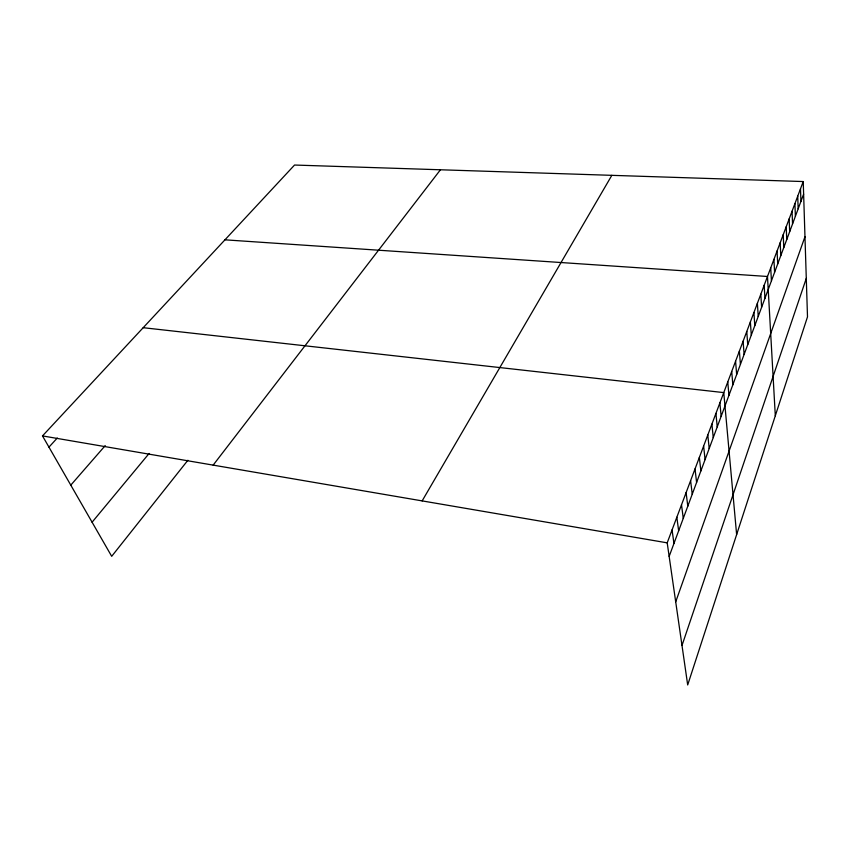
<?xml version="1.0" encoding="UTF-8"?>
<svg xmlns="http://www.w3.org/2000/svg" width="850" height="850" viewBox="0 0 850 850"><rect width="100%" height="100%" fill="white"/><g stroke="black" fill="none" stroke-linecap="round" stroke-linejoin="round"><path stroke-width="1.27" d="M681.997 645.458L806.289 278.396M675.707 601.853L804.971 236.725M669.152 556.399L803.622 194.108M803.229 181.549L807.5 316.848L687.692 684.962L667.197 542.842L803.229 181.549L294.546 165.038L42.5 435.912L111.69 556.325L187.893 460.254M422.152 500.894L611.841 175.334M213.148 465.131L440.449 169.766M92.087 522.219L149.122 453.454M70.784 485.148L105.241 445.602M48.949 447.132L57.279 438.037M224.952 239.827L767.486 276.484L775.306 415.767M143.193 327.696L723.764 392.604L736.631 534.597M42.5 435.912L667.197 542.842M672.063 529.911L673.944 543.469M676.834 517.236L678.651 530.793M681.509 504.804L683.273 518.362M686.099 492.618L687.799 506.164M690.604 480.654L692.24 494.19M695.024 468.924L696.596 482.449M699.359 457.406L700.878 470.921M703.619 446.112L705.075 459.606M707.795 435.019L709.197 448.492M711.896 424.118L713.256 437.58M715.923 413.429L717.23 426.859M719.876 402.921L721.14 416.33M727.77 381.947L728.939 395.314M731.712 371.482L732.838 384.827M735.579 361.207L736.653 374.521M739.383 351.124L740.414 364.406M743.112 341.211L744.101 354.461M746.778 331.479L747.724 344.696M750.38 321.906L751.283 335.102M753.918 312.513L754.789 325.667M757.393 303.269L758.232 316.402M760.814 294.196L761.611 307.286M764.171 285.26L764.936 298.318M770.727 267.856L771.428 280.84M773.925 259.367L774.594 272.308M777.07 251.005L777.707 263.914M780.173 242.792L780.778 255.659M783.211 234.706L783.785 247.541M786.207 226.748L786.76 239.541M789.151 218.917L789.682 231.678M792.062 211.214L792.551 223.922M794.92 203.628L795.388 216.293M797.725 196.148L798.171 208.792M800.498 188.796L800.923 201.386"/></g></svg>
